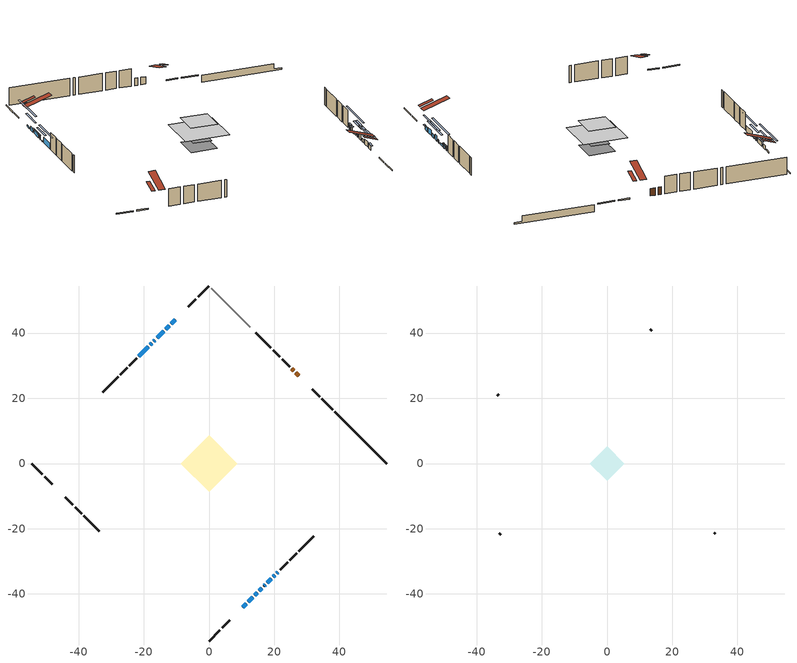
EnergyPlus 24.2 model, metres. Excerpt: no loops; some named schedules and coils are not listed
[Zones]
conditioned space
 floor outside (Floor1 construction): -3.66,0 0,3.66 3.66,0 0,-3.66 z1.31
 floor adiabatic (AdiabaticFloorConstruction): -8.6,0 0,8.6 8.6,0 0,-8.6 z3.75
 floor foundation (Slab1 construction): -5.14,0 0,5.14 5.14,0 0,-5.14 z-0.67
 wall outside (RimJoist1 construction): 0,-54.42 3.36,-51.06 / -54.42,0 -51.06,-3.36 / 0,54.42 -3.36,51.06 / 37.95,16.48 34.59,19.84 z1.31:1.61
 wall outside (RimJoist2 construction): 4.02,-50.4 6.35,-48.07 / -50.4,-4.02 -48.07,-6.35 / -4.02,50.4 -6.35,48.07 / 33.93,20.49 31.6,22.83 z1.31:1.61
 wall outside (AdiabaticWallConstruction 1): 27.57,26.85 26.63,27.79 / 25.97,28.45 25.36,29.06 z1.31:3.34
 wall outside (AdiabaticWallConstruction): 10.37,-44.05 11.44,-42.99 / 19.69,-34.73 20.1,-34.32 / -12.18,42.24 -13.21,41.22 / -13.86,40.56 -15.91,38.51 / -16.57,37.86 -16.96,37.46 z1.31:2.45; 12.09,-42.33 13.39,-41.04 z1.31:2.78; 14.04,-40.38 14.73,-39.7 z1.31:2.25; 15.38,-39.04 16.21,-38.21 z1.31:2.81; 16.86,-37.56 17.23,-37.2 z1.31:2.13; -10.37,44.05 -11.53,42.9 / 17.88,-36.54 19.03,-35.39 z1.31:1.79; -17.62,36.81 -17.98,36.44 z1.31:1.54; 20.76,-33.66 21.16,-33.27 z1.31:2.53; -18.63,35.79 -21.51,32.91 z1.31:2.86
 wall outside (Wall1 construction): 21.81,-32.61 24.12,-30.3 / -44.05,-10.37 -41.74,-12.69 / -22.17,32.26 -24.48,29.94 / 24.71,29.72 22.39,32.03 z1.31:6.19
 wall outside (Wall2 construction): 24.78,-29.64 26.88,-27.55 / -41.08,-13.34 -38.98,-15.44 / -25.13,29.29 -27.23,27.19 / 21.74,32.69 19.64,34.78 z1.31:6.19
 wall outside (Wall3 construction): 27.53,-26.89 32.15,-22.27 / -38.33,-16.1 -33.71,-20.72 / -27.89,26.53 -32.51,21.92 / 18.98,35.44 14.36,40.06 z1.31:6.19
 wall foundation (FoundationWall1 construction): 38.6,15.82,-0.67 38.6,15.82,1.31 52.84,1.58,1.31 52.84,1.58,-0.17 54.42,0,-0.17 54.42,0,-0.67
 wall adiabatic (Wall7 construction): 12.61,41.81 0.66,53.77 z1.31:6.19
 window (WindowConstruction): 10.37,-44.05 11.43,-42.99 z1.31:2.45
 window (WindowConstruction 6): 12.09,-42.33 13.38,-41.04 z1.31:2.78
 window (WindowConstruction 7): 14.04,-40.38 14.72,-39.7 z1.31:2.25
 window (WindowConstruction 8): 15.38,-39.04 16.21,-38.22 z1.31:2.81
 window (WindowConstruction 9): 16.86,-37.56 17.22,-37.2 z1.31:2.12
 window (WindowConstruction 12): -10.37,44.05 -11.53,42.9 z1.31:1.79
 window (WindowConstruction 13): 17.88,-36.54 19.03,-35.39 z1.31:1.79
 window (WindowConstruction 1): 19.69,-34.73 20.1,-34.32 z1.31:2.45
 window (WindowConstruction 2): -12.18,42.24 -13.21,41.22 z1.31:2.45
 window (WindowConstruction 3): -13.86,40.56 -15.91,38.51 z1.31:2.45
 window (WindowConstruction 4): -16.57,37.85 -16.96,37.46 z1.31:2.45
 window (WindowConstruction 10): -17.62,36.8 -17.98,36.44 z1.31:1.54
 window (WindowConstruction 11): 20.76,-33.66 21.15,-33.27 z1.31:2.53
 window (WindowConstruction 5): -18.63,35.79 -21.51,32.91 z1.31:2.86
 door (Door): 27.57,26.85 26.63,27.79 z1.31:3.34
 door (Door 1): 25.97,28.45 25.36,29.06 z1.31:3.34
 ceiling adiabatic (AdiabaticFloorConstruction): 0,-8.6 8.6,0 0,8.6 -8.6,0 z3.75
 roof outside (Roof1 construction): 7.71,-46.71,6.19 5.05,-44.05,7.44 4.34,-44.75,7.44 7.01,-47.41,6.19; -46.71,-7.71,6.19 -44.05,-5.05,7.44 -44.75,-4.34,7.44 -47.41,-7.01,6.19; -7.71,46.71,6.19 -5.05,44.05,7.44 -4.34,44.75,7.44 -7.01,47.41,6.19; 30.24,24.19,6.19 27.57,21.52,7.44 28.27,20.82,7.44 30.94,23.48,6.19
attic - vented
 floor to conditioned space (Floor2 construction Reversed): -5.26,0 0,5.26 5.26,0 0,-5.26 z6.19
 wall outside (Wall6 construction): 32.81,-21.61 33.25,-21.18 / -33.05,-21.37 -32.61,-21.81 / -33.16,21.26 -33.6,20.82 / 13.71,40.71 13.27,41.15 z1.31:6.19
 roof outside (Roof2 construction): 9.72,-44.7,6.19 4.59,-39.58,8.6 3.24,-40.93,8.6 8.37,-46.06,6.19; -44.7,-9.72,6.19 -39.58,-4.59,8.6 -40.93,-3.24,8.6 -46.06,-8.37,6.19; -9.72,44.7,6.19 -4.59,39.58,8.6 -3.24,40.93,8.6 -8.37,46.06,6.19; 28.23,26.19,6.19 23.1,21.07,8.6 24.45,19.72,8.6 29.58,24.84,6.19
shading: 11.58,-42.85 10.23,-44.19 10.52,-44.48 11.87,-43.14 z2.65; 15.18,-39.24 10.3,-44.13 10.59,-44.42 15.47,-39.53 z5.32; 16.52,-37.9 12.25,-42.18 12.54,-42.47 16.81,-38.19 z4.79; 18,-36.42 13.59,-40.84 13.88,-41.13 18.29,-36.71 z5.35; 19.02,-35.4 15.07,-39.35 15.36,-39.64 19.31,-35.69 z4.66; -15.07,39.35 -6.83,47.59 -7.12,47.88 -15.36,39.64 z6.8; 22.58,-31.85 14.34,-40.08 14.63,-40.38 22.87,-32.14 z6.8; 20.24,-34.18 19.55,-34.88 19.84,-35.17 20.54,-34.47 z2.65; -15,39.42 -10.39,44.03 -10.68,44.33 -15.29,39.71 z4.99; -16.05,38.37 -13.72,40.7 -14.01,40.99 -16.34,38.66 z2.65; -17.1,37.32 -16.42,38 -16.72,38.29 -17.39,37.61 z2.65; -19.77,34.65 -15.82,38.6 -16.11,38.89 -20.06,34.94 z4.08; 21.3,-33.13 20.62,-33.8 20.91,-34.1 21.59,-33.42 z2.73; -23.3,31.12 -16.84,37.58 -17.13,37.87 -23.6,31.41 z5.4
[Building]
Building 1: Terrain=Suburbs
[Site:Location]
Montreal Intl AP_QC: Latitude {deg}=45.47; Longitude {deg}=-73.74; Time Zone {hr}=-5; Elevation {m}=36; Keep Site Location Information=Yes
[Site:GroundTemperature:Shallow]
2.07863, -0.316383, -0.508184, 0.628371, 5.19101, 9.73239, 13.6695, 16.1636, 16.3755, 14.347, 10.5102, 6.10817
[Site:WaterMainsTemperature]
Calculation Method=Schedule; Temperature Schedule=mains temperature schedule
[Material] Roughness=Rough; Thermal Absorptance=0.9
Name | Thickness {m} | Conductivity {W/m-K} | Density {kg/m3} | Specific Heat {J/kg-K} | Solar Absorptance | Visible Absorptance
asphalt or fiberglass shingles | 0.00635 | 0.162714 | 1121.4 | 1465.45 | 0.4 | 0.4
ceiling loosefill ins | 0.169333 | 0.0480833 | 16.02 | 1046.75 | 0.7 | 0.7
ceiling stud and cavity | 0.1397 | 0.151986 | 65.682 | 1177.47 | 0.7 | 0.7
concrete 4.0 in. | 0.1016 | 1.803125 | 2242.8 | 837.4 | 0.7 | 0.7
concrete 8.0 in. | 0.2032 | 1.803125 | 2242.8 | 837.4 | 0.7 | 0.7
door material | 0.04445 | 0.188738 | 512.64 | 1214.23 | 0.7 | 0.7
door material 1 | 0.04445 | 0.20624 | 512.64 | 1214.23 | 0.7 | 0.7
exterior vertical ins | 0.0421978 | 0.029427 | 32.04 | 1214.23 | 0.7 | 0.7
floor covering | 0.0127 | 0.0433444 | 54.468 | 1339.84 | 0.6 | 0.6
floor rigid ins; wall rigid ins | 0.512978 | 0.029427 | 32.04 | 1214.23 | 0.7 | 0.7
floor stud and cavity | 0.1397 | 0.0911719 | 92.3553 | 1139.71 | 0.7 | 0.7
floor stud and cavity 1 | 0.1397 | 1.75129 | 37.0049 | 1207.88 | 0.7 | 0.7
furniture material conditioned space 1 | 0.1524 | 0.115458 | 640.8 | 1214.23 | 0.6 | 0.6
gypsum board | 0.0127 | 0.160291 | 801 | 837.4 | 0.6 | 0.6
gypsum board 1 | 0.0127 | 0.160291 | 801 | 837.4 | 0.7 | 0.7
osb sheathing 0.5 in. | 0.0127 | 0.115458 | 512.64 | 1214.23 | 0.7 | 0.7
osb sheathing 0.5 in. 1 | 0.0127 | 0.115458 | 512.64 | 1214.23 | 0.4 | 0.4
osb sheathing 0.75 in. | 0.01905 | 0.115458 | 512.64 | 1214.23 | 0.7 | 0.7
rim joist stud and cavity | 0.0508 | 0.177588 | 50.32683 | 1063.81 | 0.6 | 0.6
rim joist stud and cavity 1 | 0.0508 | 0.103237 | 50.32683 | 1063.81 | 0.6 | 0.6
roof rigid ins | 0.051816 | 0.029427 | 32.04 | 1214.23 | 0.7 | 0.7
roof stud and cavity | 0.2032 | 0.172038 | 78.34581 | 1123.46 | 0.7 | 0.7
wall stud and cavity | 0.1397 | 0.215597 | 139.0536 | 1170.24 | 0.7 | 0.7
wall stud and cavity 1 | 0.1397 | 0.19446 | 139.0536 | 1170.24 | 0.7 | 0.7
wall stud and cavity 2 | 0.1397 | 0.162248 | 139.0536 | 1170.24 | 0.7 | 0.7
wall stud and cavity 3 | 0.0889 | 6.1454 | 50.32683 | 1063.81 | 0.6 | 0.6
wall stud and cavity 4 | 0.1397 | 0.136428 | 139.0536 | 1170.24 | 0.7 | 0.7
wall stud and cavity 5 | 0.0889 | 0.380278 | 52.3479 | 1209.89 | 0.7 | 0.7
wall stud and cavity 6 | 0.0889 | 0.391764 | 83.0341 | 1211.67 | 0.7 | 0.7
wood siding | 0.0254 | 0.102417 | 544.68 | 1172.36 | 0.4 | 0.4
wood siding 1 | 0.00254 | 0.102417 | 544.68 | 1172.36 | 0.4 | 0.4
wood siding 2; wood siding 3; wood siding 4 | 0.0254 | 0.102417 | 544.68 | 1172.36 | 0.7 | 0.7
[WindowMaterial:SimpleGlazingSystem]
Name | U-Factor {W/m2-K} | Solar Heat Gain Coefficient
WindowMaterial | 3.54194 | 0.57
WindowMaterial 1 | 4.48619 | 0.54
WindowMaterial 10 | 4.48392 | 0.54
WindowMaterial 11 | 5.178336 | 0.51
WindowMaterial 12 | 5.104522 | 0.41
WindowMaterial 2 | 3.5726 | 0.57
WindowMaterial 3 | 4.54921 | 0.53
WindowMaterial 4 | 2.04465 | 0.59
WindowMaterial 5 | 3.21545 | 0.59
WindowMaterial 6 | 4.17674 | 0.55
WindowMaterial 7 | 3.526038 | 0.57
WindowMaterial 8 | 5.10225 | 0.51
WindowMaterial 9 | 2.714084 | 0.36
[Construction]
AdiabaticFloorConstruction: floor stud and cavity 1, floor rigid ins, osb sheathing 0.75 in., floor covering
AdiabaticWallConstruction: wood siding 3, wall rigid ins, wall stud and cavity 5, gypsum board
AdiabaticWallConstruction 1: wood siding 4, wall rigid ins, wall stud and cavity 5, gypsum board
Door: door material
Door 1: door material 1
Floor1 construction: floor stud and cavity, osb sheathing 0.75 in., floor covering
Floor2 construction Reversed: gypsum board, ceiling stud and cavity, ceiling loosefill ins
FoundationWall1 construction: concrete 8.0 in., gypsum board 1
furniture construction conditioned space 1: furniture material conditioned space 1
PartitionWallConstruction: gypsum board, wall stud and cavity 6, gypsum board
RimJoist1 construction: wood siding 2, rim joist stud and cavity
RimJoist2 construction: wood siding 2, rim joist stud and cavity 1
Roof1 construction: asphalt or fiberglass shingles, roof rigid ins, osb sheathing 0.75 in., roof stud and cavity, gypsum board
Roof2 construction: asphalt or fiberglass shingles
Slab1 construction: concrete 4.0 in.
Wall1 construction: wood siding, osb sheathing 0.5 in., wall stud and cavity, gypsum board
Wall2 construction: wood siding, osb sheathing 0.5 in., wall stud and cavity 1, gypsum board
Wall3 construction: wood siding, osb sheathing 0.5 in., wall stud and cavity 2, gypsum board
Wall6 construction: wood siding 1, wall stud and cavity 3
Wall7 construction: osb sheathing 0.5 in. 1, wall stud and cavity 4, gypsum board
WindowConstruction: WindowMaterial
WindowConstruction 1: WindowMaterial 1
WindowConstruction 10: WindowMaterial 9
WindowConstruction 11: WindowMaterial 10
WindowConstruction 12: WindowMaterial 11
WindowConstruction 13: WindowMaterial 12
WindowConstruction 2; WindowConstruction 3: WindowMaterial 2
WindowConstruction 4: WindowMaterial 3
WindowConstruction 5: WindowMaterial 4
WindowConstruction 6: WindowMaterial 5
WindowConstruction 7: WindowMaterial 6
WindowConstruction 8: WindowMaterial 7
WindowConstruction 9: WindowMaterial 8
[Zone] Multiplier=1; Part of Total Floor Area=Yes
Name | Volume {m3}
attic - vented | 21.7327
conditioned space | 472
[Space]
Name | Zone | Volume {m3}
attic - vented 1 | attic - vented | 21.7327
conditioned space 1 | conditioned space | 472
[ZoneInfiltration:EffectiveLeakageArea]
infil attic - vented 1: Zone or Space=attic - vented 1; Schedule=Always On Discrete; Effective Air Leakage Area {cm2}=2216; Stack Coefficient=0.000507166; Wind Coefficient=1.52158e-05
[ZoneMixing]
whole house fan mix: Zone or Space=attic - vented; Schedule=Always On Continuous; Design Flow Rate Calculation Method=Flow/Zone; Design Flow Rate {m3/s}=0; Source Zone or Space=conditioned space
[SurfaceProperty:ExposedFoundationPerimeter]
Slab1: Exposed Perimeter Calculation Method=TotalExposedPerimeter; Total Exposed Perimeter {m}=22.372
[InternalMass] Zone or ZoneList=conditioned space; Space or SpaceList=conditioned space 1
Name | Construction | Surface Area {m2}
furniture mass conditioned space 1 | furniture construction conditioned space 1 | 91.028
partition wall mass | PartitionWallConstruction | 227.57
[Lights]
interior lighting: Zone or ZoneList or Space or SpaceList=conditioned space 1; Schedule=interior lighting schedule; Design Level Calculation Method=LightingLevel; Lighting Level {W}=343.2; Return Air Fraction=0; Fraction Radiant=0.6; Fraction Visible=0.2; Fraction Replaceable=1
[People]
occupants: Zone or ZoneList or Space or SpaceList=conditioned space 1; Number of People Schedule=occupants schedule; Number of People Calculation Method=People; Number of People=3; Fraction Radiant=0.314171; Sensible Heat Fraction=0.56303; Activity Level Schedule=occupants activity schedule; Carbon Dioxide Generation Rate {m3/s-W}=0; Enable ASHRAE 55 Comfort Warnings=No; Mean Radiant Temperature Calculation Type=EnclosureAveraged
[ElectricEquipment] Zone or ZoneList or Space or SpaceList=conditioned space 1; Design Level Calculation Method=EquipmentLevel
Name | Schedule | Design Level {W} | Fraction Latent | Fraction Radiant | Fraction Lost
clothes dryer | clothes dryer schedule | 140.772 | 0.015 | 0.081 | 0.85
clothes washer | clothes washer schedule | 32.1985 | 0.03 | 0.162 | 0.7
cooking range | cooking range schedule | 208.969 | 0.08 | 0.432 | 0.2
dishwasher | dishwasher schedule | 66.8632 | 0.3 | 0.18 | 0.4
fridge | fridge schedule | 72.9452 | 0 | 0.6 | 0
mech vent bath fan 0 | mech vent bath fan 0 schedule | 50.2 | 0 | 0 | 1
mech vent bath fan 1 | mech vent bath fan 1 schedule | 50.2 | 0 | 0 | 1
mech vent house fan | mech vent house fan schedule | 0 | 0 | 0 | 1
mech vent house fan cfis | mech vent house fan cfis schedule | 0 | 0 | 0 | 0
mech vent range fan 0 | mech vent range fan 0 schedule | 57 | 0 | 0 | 1
misc plug loads | misc plug loads schedule | 494.7 | 0.045 | 0.513 | 0.1
whole house fan | Always On Discrete | 0 | 0 | 0 | 1
[OtherEquipment] Zone or ZoneList or Space or SpaceList=conditioned space 1; Design Level Calculation Method=EquipmentLevel
Name | Fuel Type | Schedule | Design Level {W} | Fraction Latent | Fraction Radiant | Fraction Lost
clothes dryer 1 | Electricity | clothes dryer schedule | 0 | 0.015 | 0.081 | 0.85
cooking range 1 | Electricity | cooking range schedule | 0 | 0.08 | 0.432 | 0.2
general water use latent | None | general water use schedule | 59.3978 | 1 | 0 | 0
general water use sensible | None | general water use schedule | -58.539 | 0 | 0.6 | 0
mech vent house fan latent load | None | Always On Discrete | 0 | 1 | 0 | 0
mech vent house fan sensible load | None | Always On Discrete | 0 | 0 | 0 | 0
water heater energy adjustment1 | Electricity | Always On Discrete | 0.01 | 0 | 0 | 1
[ZoneInfiltration:DesignFlowRate] Zone or ZoneList or Space or SpaceList=conditioned space 1; Schedule=Always On Discrete; Design Flow Rate Calculation Method=Flow/Zone; Design Flow Rate {m3/s}=0
infil flow; natural vent flow; whole house fan flow
[ZoneControl:Thermostat]
conditioned space Thermostat: Zone or ZoneList=conditioned space; Control Type Schedule=conditioned space Thermostat Schedule; Control 1=conditioned space temperature setpoint; Temperature Difference Between Cutout And Setpoint {deltaC}=0
[ThermostatSetpoint:DualSetpoint]
conditioned space temperature setpoint: Heating Setpoint Temperature Schedule=heating setpoint; Cooling Setpoint Temperature Schedule=cooling setpoint
[AirLoopHVAC:UnitarySystem]
unit heater unitary system: Control Type=Load; Controlling Zone or Thermostat Location=conditioned space; Dehumidification Control Type=None; Availability Schedule=Always On Discrete; Supply Fan=unit heater supply fan; Fan Placement=BlowThrough; Supply Air Fan Operating Mode Schedule=unit heater auto fan schedule; Heating Coil=unit heater htg coil; DX Heating Coil Sizing Ratio=1; Use DOAS DX Cooling Coil=No; Minimum Supply Air Temperature {C}=2; Latent Load Control=SensibleOnlyLoadControl; Cooling Supply Air Flow Rate Method=None; Heating Supply Air Flow Rate Method=SupplyAirFlowRate; Heating Supply Air Flow Rate {m3/s}=0.00141584; No Load Supply Air Flow Rate Method=SupplyAirFlowRate; No Load Supply Air Flow Rate {m3/s}=0; No Load Supply Air Flow Rate Control Set To Low Speed=Yes; Maximum Supply Air Temperature {C}=48.8889; Maximum Outdoor Dry-Bulb Temperature for Supplemental Heater Operation {C}=21; Ancillary On-Cycle Electric Power {W}=0; Ancillary Off-Cycle Electric Power {W}=0
[Zone equipment]
conditioned space: electric baseboard, unit heater unitary system
[Foundation:Kiva]
Foundation Kiva 1: Initial Indoor Air Temperature {C}=18; Wall Height Above Grade {m}=1.31; Wall Depth Below Slab {m}=0.2032; Custom Block Material Name 1=exterior vertical ins; Custom Block Depth 1 {m}=1.98001; Custom Block X Position 1 {m}=0.2159; Custom Block Z Position 1 {m}=0
[Foundation:Kiva:Settings]
Soil Conductivity {W/m-K}=0.849921; Soil Density {kg/m3}=1842.3; Soil Specific Heat {J/kg-K}=418.7; Ground Solar Absorptivity=0.9; Ground Thermal Absorptivity=0.9; Ground Surface Roughness {m}=0.03; Far-Field Width {m}=40; Deep-Ground Boundary Condition=ZeroFlux; Deep-Ground Depth {m}=40; Minimum Cell Dimension {m}=0.2; Maximum Cell Growth Coefficient=3; Simulation Timestep=Timestep
[Exterior:Lights]
exterior lighting: Schedule=exterior lighting schedule; Design Level {W}=75.6
[EnergyManagementSystem:Sensor] Output:Variable or Output:Meter Index Key=conditioned space
Name | Output:Variable or Output:Meter
conditioned_space_clg_unmet_s | Zone Cooling Setpoint Not Met Time
conditioned_space_htg_unmet_s | Zone Heating Setpoint Not Met Time
fridge_tin_s; tin_s; tin_s_1 | Zone Mean Air Temperature
tout_s | Zone Outdoor Air Drybulb Temperature
win_s | Zone Air Humidity Ratio
[Schedule:Constant]
Name | Hourly Value
Always On Continuous; mech vent house fan schedule; mech vent house fan cfis schedule; Always On Discrete | 1
occupants activity schedule | 117.228
fridge schedule; unit heater auto fan schedule | 0
[Schedule:Week:Daily]
interior lighting schedule Week Rule - Jan1-Jan27: interior lighting schedule day, interior lighting schedule day, interior lighting schedule day, interior lighting schedule day, interior lighting schedule day, interior lighting schedule day, interior lighting schedule day, interior lighting schedule default day, interior lighting schedule default day, interior lighting schedule default day, interior lighting schedule default day, interior lighting schedule default day
interior lighting schedule Week Rule - Jan28-Feb3: interior lighting schedule day, interior lighting schedule day, interior lighting schedule day, interior lighting schedule day, interior lighting schedule day 1, interior lighting schedule day 1, interior lighting schedule day 1, interior lighting schedule default day, interior lighting schedule default day, interior lighting schedule default day, interior lighting schedule default day, interior lighting schedule default day
interior lighting schedule Week Rule - Feb4-Feb24: interior lighting schedule day 1, interior lighting schedule day 1, interior lighting schedule day 1, interior lighting schedule day 1, interior lighting schedule day 1, interior lighting schedule day 1, interior lighting schedule day 1, interior lighting schedule default day, interior lighting schedule default day, interior lighting schedule default day, interior lighting schedule default day, interior lighting schedule default day
interior lighting schedule Week Rule - Feb25-Mar3: interior lighting schedule day 1, interior lighting schedule day 1, interior lighting schedule day 1, interior lighting schedule day 1, interior lighting schedule day 2, interior lighting schedule day 2, interior lighting schedule day 2, interior lighting schedule default day, interior lighting schedule default day, interior lighting schedule default day, interior lighting schedule default day, interior lighting schedule default day
interior lighting schedule Week Rule - Mar4-Mar31: interior lighting schedule day 2, interior lighting schedule day 2, interior lighting schedule day 2, interior lighting schedule day 2, interior lighting schedule day 2, interior lighting schedule day 2, interior lighting schedule day 2, interior lighting schedule default day, interior lighting schedule default day, interior lighting schedule default day, interior lighting schedule default day, interior lighting schedule default day
interior lighting schedule Week Rule - Apr1-Apr28: interior lighting schedule day 3, interior lighting schedule day 3, interior lighting schedule day 3, interior lighting schedule day 3, interior lighting schedule day 3, interior lighting schedule day 3, interior lighting schedule day 3, interior lighting schedule default day, interior lighting schedule default day, interior lighting schedule default day, interior lighting schedule default day, interior lighting schedule default day
interior lighting schedule Week Rule - Apr29-May5: interior lighting schedule day 3, interior lighting schedule day 3, interior lighting schedule day 4, interior lighting schedule day 4, interior lighting schedule day 4, interior lighting schedule day 4, interior lighting schedule day 4, interior lighting schedule default day, interior lighting schedule default day, interior lighting schedule default day, interior lighting schedule default day, interior lighting schedule default day
interior lighting schedule Week Rule - May6-May26: interior lighting schedule day 4, interior lighting schedule day 4, interior lighting schedule day 4, interior lighting schedule day 4, interior lighting schedule day 4, interior lighting schedule day 4, interior lighting schedule day 4, interior lighting schedule default day, interior lighting schedule default day, interior lighting schedule default day, interior lighting schedule default day, interior lighting schedule default day
interior lighting schedule Week Rule - May27-Jun2: interior lighting schedule day 4, interior lighting schedule day 4, interior lighting schedule day 4, interior lighting schedule day 4, interior lighting schedule day 4, interior lighting schedule day 5, interior lighting schedule day 5, interior lighting schedule default day, interior lighting schedule default day, interior lighting schedule default day, interior lighting schedule default day, interior lighting schedule default day
interior lighting schedule Week Rule - Jun3-Jun30: interior lighting schedule day 5, interior lighting schedule day 5, interior lighting schedule day 5, interior lighting schedule day 5, interior lighting schedule day 5, interior lighting schedule day 5, interior lighting schedule day 5, interior lighting schedule default day, interior lighting schedule default day, interior lighting schedule default day, interior lighting schedule default day, interior lighting schedule default day
interior lighting schedule Week Rule - Jul1-Jul28: interior lighting schedule day 6, interior lighting schedule day 6, interior lighting schedule day 6, interior lighting schedule day 6, interior lighting schedule day 6, interior lighting schedule day 6, interior lighting schedule day 6, interior lighting schedule default day, interior lighting schedule default day, interior lighting schedule default day, interior lighting schedule default day, interior lighting schedule default day
interior lighting schedule Week Rule - Jul29-Aug4: interior lighting schedule day 6, interior lighting schedule day 6, interior lighting schedule day 6, interior lighting schedule day 7, interior lighting schedule day 7, interior lighting schedule day 7, interior lighting schedule day 7, interior lighting schedule default day, interior lighting schedule default day, interior lighting schedule default day, interior lighting schedule default day, interior lighting schedule default day
interior lighting schedule Week Rule - Aug5-Aug25: interior lighting schedule day 7, interior lighting schedule day 7, interior lighting schedule day 7, interior lighting schedule day 7, interior lighting schedule day 7, interior lighting schedule day 7, interior lighting schedule day 7, interior lighting schedule default day, interior lighting schedule default day, interior lighting schedule default day, interior lighting schedule default day, interior lighting schedule default day
interior lighting schedule Week Rule - Aug26-Sep1: interior lighting schedule day 7, interior lighting schedule day 7, interior lighting schedule day 7, interior lighting schedule day 7, interior lighting schedule day 7, interior lighting schedule day 7, interior lighting schedule day 8, interior lighting schedule default day, interior lighting schedule default day, interior lighting schedule default day, interior lighting schedule default day, interior lighting schedule default day
interior lighting schedule Week Rule - Sep2-Sep29: interior lighting schedule day 8, interior lighting schedule day 8, interior lighting schedule day 8, interior lighting schedule day 8, interior lighting schedule day 8, interior lighting schedule day 8, interior lighting schedule day 8, interior lighting schedule default day, interior lighting schedule default day, interior lighting schedule default day, interior lighting schedule default day, interior lighting schedule default day
interior lighting schedule Week Rule - Sep30-Oct6: interior lighting schedule day 8, interior lighting schedule day 9, interior lighting schedule day 9, interior lighting schedule day 9, interior lighting schedule day 9, interior lighting schedule day 9, interior lighting schedule day 9, interior lighting schedule default day, interior lighting schedule default day, interior lighting schedule default day, interior lighting schedule default day, interior lighting schedule default day
interior lighting schedule Week Rule - Oct7-Oct27: interior lighting schedule day 9, interior lighting schedule day 9, interior lighting schedule day 9, interior lighting schedule day 9, interior lighting schedule day 9, interior lighting schedule day 9, interior lighting schedule day 9, interior lighting schedule default day, interior lighting schedule default day, interior lighting schedule default day, interior lighting schedule default day, interior lighting schedule default day
interior lighting schedule Week Rule - Oct28-Nov3: interior lighting schedule day 9, interior lighting schedule day 9, interior lighting schedule day 9, interior lighting schedule day 9, interior lighting schedule day 10, interior lighting schedule day 10, interior lighting schedule day 10, interior lighting schedule default day, interior lighting schedule default day, interior lighting schedule default day, interior lighting schedule default day, interior lighting schedule default day
interior lighting schedule Week Rule - Nov4-Nov24: interior lighting schedule day 10, interior lighting schedule day 10, interior lighting schedule day 10, interior lighting schedule day 10, interior lighting schedule day 10, interior lighting schedule day 10, interior lighting schedule day 10, interior lighting schedule default day, interior lighting schedule default day, interior lighting schedule default day, interior lighting schedule default day, interior lighting schedule default day
interior lighting schedule Week Rule - Nov25-Dec1: interior lighting schedule day 10, interior lighting schedule day 10, interior lighting schedule day 10, interior lighting schedule day 10, interior lighting schedule day 10, interior lighting schedule day 10, interior lighting schedule day 11, interior lighting schedule default day, interior lighting schedule default day, interior lighting schedule default day, interior lighting schedule default day, interior lighting schedule default day
interior lighting schedule Week Rule - Dec2-Dec31: interior lighting schedule day 11, interior lighting schedule day 11, interior lighting schedule day 11, interior lighting schedule day 11, interior lighting schedule day 11, interior lighting schedule day 11, interior lighting schedule day 11, interior lighting schedule default day, interior lighting schedule default day, interior lighting schedule default day, interior lighting schedule default day, interior lighting schedule default day
occupants schedule Week Rule - Jan1-Dec31: occupants schedule day, occupants schedule day, occupants schedule day, occupants schedule day, occupants schedule day, occupants schedule day, occupants schedule day, occupants schedule default day, occupants schedule default day, occupants schedule default day, occupants schedule default day, occupants schedule default day
clothes dryer schedule Week Rule - Jan1-Dec31: clothes dryer schedule day, clothes dryer schedule day, clothes dryer schedule day, clothes dryer schedule day, clothes dryer schedule day, clothes dryer schedule day, clothes dryer schedule day, clothes dryer schedule default day, clothes dryer schedule default day, clothes dryer schedule default day, clothes dryer schedule default day, clothes dryer schedule default day
clothes washer schedule Week Rule - Jan1-Dec31: clothes washer schedule day, clothes washer schedule day, clothes washer schedule day, clothes washer schedule day, clothes washer schedule day, clothes washer schedule day, clothes washer schedule day, clothes washer schedule default day, clothes washer schedule default day, clothes washer schedule default day, clothes washer schedule default day, clothes washer schedule default day
cooking range schedule Week Rule - Jan1-Dec31: cooking range schedule day, cooking range schedule day, cooking range schedule day, cooking range schedule day, cooking range schedule day, cooking range schedule day, cooking range schedule day, cooking range schedule default day, cooking range schedule default day, cooking range schedule default day, cooking range schedule default day, cooking range schedule default day
dishwasher schedule Week Rule - Jan1-Dec31: dishwasher schedule day, dishwasher schedule day, dishwasher schedule day, dishwasher schedule day, dishwasher schedule day, dishwasher schedule day, dishwasher schedule day, dishwasher schedule default day, dishwasher schedule default day, dishwasher schedule default day, dishwasher schedule default day, dishwasher schedule default day
mech vent bath fan 0 schedule Week Rule - Jan1-Dec31: mech vent bath fan 0 schedule day, mech vent bath fan 0 schedule day, mech vent bath fan 0 schedule day, mech vent bath fan 0 schedule day, mech vent bath fan 0 schedule day, mech vent bath fan 0 schedule day, mech vent bath fan 0 schedule day, mech vent bath fan 0 schedule default day, mech vent bath fan 0 schedule default day, mech vent bath fan 0 schedule default day, mech vent bath fan 0 schedule default day, mech vent bath fan 0 schedule default day
mech vent bath fan 1 schedule Week Rule - Jan1-Dec31: mech vent bath fan 1 schedule day, mech vent bath fan 1 schedule day, mech vent bath fan 1 schedule day, mech vent bath fan 1 schedule day, mech vent bath fan 1 schedule day, mech vent bath fan 1 schedule day, mech vent bath fan 1 schedule day, mech vent bath fan 1 schedule default day, mech vent bath fan 1 schedule default day, mech vent bath fan 1 schedule default day, mech vent bath fan 1 schedule default day, mech vent bath fan 1 schedule default day
mech vent range fan 0 schedule Week Rule - Jan1-Dec31: mech vent range fan 0 schedule day, mech vent range fan 0 schedule day, mech vent range fan 0 schedule day, mech vent range fan 0 schedule day, mech vent range fan 0 schedule day, mech vent range fan 0 schedule day, mech vent range fan 0 schedule day, mech vent range fan 0 schedule default day, mech vent range fan 0 schedule default day, mech vent range fan 0 schedule default day, mech vent range fan 0 schedule default day, mech vent range fan 0 schedule default day
misc plug loads schedule Week Rule - Jan1-Dec31: misc plug loads schedule day, misc plug loads schedule day, misc plug loads schedule day, misc plug loads schedule day, misc plug loads schedule day, misc plug loads schedule day, misc plug loads schedule day, misc plug loads schedule default day, misc plug loads schedule default day, misc plug loads schedule default day, misc plug loads schedule default day, misc plug loads schedule default day
general water use schedule Week Rule - Jan1-Dec31: general water use schedule day, general water use schedule day, general water use schedule day, general water use schedule day, general water use schedule day, general water use schedule day, general water use schedule day, general water use schedule default day, general water use schedule default day, general water use schedule default day, general water use schedule default day, general water use schedule default day
exterior lighting schedule Week Rule - Jan1-Jan27: exterior lighting schedule day, exterior lighting schedule day, exterior lighting schedule day, exterior lighting schedule day, exterior lighting schedule day, exterior lighting schedule day, exterior lighting schedule day, exterior lighting schedule default day, exterior lighting schedule default day, exterior lighting schedule default day, exterior lighting schedule default day, exterior lighting schedule default day
exterior lighting schedule Week Rule - Jan28-Feb3: exterior lighting schedule day, exterior lighting schedule day, exterior lighting schedule day, exterior lighting schedule day, exterior lighting schedule day 1, exterior lighting schedule day 1, exterior lighting schedule day 1, exterior lighting schedule default day, exterior lighting schedule default day, exterior lighting schedule default day, exterior lighting schedule default day, exterior lighting schedule default day
exterior lighting schedule Week Rule - Feb4-Feb24: exterior lighting schedule day 1, exterior lighting schedule day 1, exterior lighting schedule day 1, exterior lighting schedule day 1, exterior lighting schedule day 1, exterior lighting schedule day 1, exterior lighting schedule day 1, exterior lighting schedule default day, exterior lighting schedule default day, exterior lighting schedule default day, exterior lighting schedule default day, exterior lighting schedule default day
[Schedule:Year]
interior lighting schedule: interior lighting schedule Week Rule - Jan1-Jan27, 1, 1, 1, 27, interior lighting schedule Week Rule - Jan28-Feb3, 1, 28, 2, 3, interior lighting schedule Week Rule - Feb4-Feb24, 2, 4, 2, 24, interior lighting schedule Week Rule - Feb25-Mar3, 2, 25, 3, 3, interior lighting schedule Week Rule - Mar4-Mar31, 3, 4, 3, 31, interior lighting schedule Week Rule - Apr1-Apr28, 4, 1, 4, 28, interior lighting schedule Week Rule - Apr29-May5, 4, 29, 5, 5, interior lighting schedule Week Rule - May6-May26, 5, 6, 5, 26, interior lighting schedule Week Rule - May27-Jun2, 5, 27, 6, 2, interior lighting schedule Week Rule - Jun3-Jun30, 6, 3, 6, 30, interior lighting schedule Week Rule - Jul1-Jul28, 7, 1, 7, 28, interior lighting schedule Week Rule - Jul29-Aug4, 7, 29, 8, 4, interior lighting schedule Week Rule - Aug5-Aug25, 8, 5, 8, 25, interior lighting schedule Week Rule - Aug26-Sep1, 8, 26, 9, 1, interior lighting schedule Week Rule - Sep2-Sep29, 9, 2, 9, 29, interior lighting schedule Week Rule - Sep30-Oct6, 9, 30, 10, 6, interior lighting schedule Week Rule - Oct7-Oct27, 10, 7, 10, 27, interior lighting schedule Week Rule - Oct28-Nov3, 10, 28, 11, 3, interior lighting schedule Week Rule - Nov4-Nov24, 11, 4, 11, 24, interior lighting schedule Week Rule - Nov25-Dec1, 11, 25, 12, 1, interior lighting schedule Week Rule - Dec2-Dec31, 12, 2, 12, 31
occupants schedule: occupants schedule Week Rule - Jan1-Dec31, 1, 1, 12, 31
clothes dryer schedule: clothes dryer schedule Week Rule - Jan1-Dec31, 1, 1, 12, 31
clothes washer schedule: clothes washer schedule Week Rule - Jan1-Dec31, 1, 1, 12, 31
cooking range schedule: cooking range schedule Week Rule - Jan1-Dec31, 1, 1, 12, 31
dishwasher schedule: dishwasher schedule Week Rule - Jan1-Dec31, 1, 1, 12, 31
mech vent bath fan 0 schedule: mech vent bath fan 0 schedule Week Rule - Jan1-Dec31, 1, 1, 12, 31
mech vent bath fan 1 schedule: mech vent bath fan 1 schedule Week Rule - Jan1-Dec31, 1, 1, 12, 31
mech vent range fan 0 schedule: mech vent range fan 0 schedule Week Rule - Jan1-Dec31, 1, 1, 12, 31
misc plug loads schedule: misc plug loads schedule Week Rule - Jan1-Dec31, 1, 1, 12, 31
general water use schedule: general water use schedule Week Rule - Jan1-Dec31, 1, 1, 12, 31
exterior lighting schedule: exterior lighting schedule Week Rule - Jan1-Jan27, 1, 1, 1, 27, exterior lighting schedule Week Rule - Jan28-Feb3, 1, 28, 2, 3, exterior lighting schedule Week Rule - Feb4-Feb24, 2, 4, 2, 24, exterior lighting schedule Week Rule - Feb25-Mar3, 2, 25, 3, 3, exterior lighting schedule Week Rule - Mar4-Mar31, 3, 4, 3, 31, exterior lighting schedule Week Rule - Apr1-Apr28, 4, 1, 4, 28, exterior lighting schedule Week Rule - Apr29-May5, 4, 29, 5, 5, exterior lighting schedule Week Rule - May6-May26, 5, 6, 5, 26, exterior lighting schedule Week Rule - May27-Jun2, 5, 27, 6, 2, exterior lighting schedule Week Rule - Jun3-Jun30, 6, 3, 6, 30, exterior lighting schedule Week Rule - Jul1-Jul28, 7, 1, 7, 28, exterior lighting schedule Week Rule - Jul29-Aug4, 7, 29, 8, 4, exterior lighting schedule Week Rule - Aug5-Aug25, 8, 5, 8, 25, exterior lighting schedule Week Rule - Aug26-Sep1, 8, 26, 9, 1, exterior lighting schedule Week Rule - Sep2-Sep29, 9, 2, 9, 29, exterior lighting schedule Week Rule - Sep30-Oct6, 9, 30, 10, 6, exterior lighting schedule Week Rule - Oct7-Oct27, 10, 7, 10, 27, exterior lighting schedule Week Rule - Oct28-Nov3, 10, 28, 11, 3, exterior lighting schedule Week Rule - Nov4-Nov24, 11, 4, 11, 24, exterior lighting schedule Week Rule - Nov25-Dec1, 11, 25, 12, 1, exterior lighting schedule Week Rule - Dec2-Dec31, 12, 2, 12, 31
[Schedule:Compact]
conditioned space Thermostat Schedule: Through: 12/31, For: AllDays, Until: 24:00, 4
mains temperature schedule: Through: 01/01, For: AllDays, Until: 24:00, 6.56833, Through: 01/02, For: AllDays, Until: 24:00, 6.48722, Through: 01/03, For: AllDays, Until: 24:00, 6.40722, Through: 01/04, For: AllDays, Until: 24:00, 6.32889, Through: 01/05, For: AllDays, Until: 24:00, 6.25167, Through: 01/06, For: AllDays, Until: 24:00, 6.17611, Through: 01/07, For: AllDays, Until: 24:00, 6.10222, Through: 01/08, For: AllDays, Until: 24:00, 6.02944, Through: 01/09, For: AllDays, Until: 24:00, 5.95833, Through: 01/10, For: AllDays, Until: 24:00, 5.88889, Through: 01/11, For: AllDays, Until: 24:00, 5.82056, Through: 01/12, For: AllDays, Until: 24:00, 5.75444, Through: 01/13, For: AllDays, Until: 24:00, 5.68944, Through: 01/14, For: AllDays, Until: 24:00, 5.62611, Through: 01/15, For: AllDays, Until: 24:00, 5.56444, Through: 01/16, For: AllDays, Until: 24:00, 5.50444, Through: 01/17, For: AllDays, Until: 24:00, 5.44611, Through: 01/18, For: AllDays, Until: 24:00, 5.38944, Through: 01/19, For: AllDays, Until: 24:00, 5.33389, Through: 01/20, For: AllDays, Until: 24:00, 5.28111, Through: 01/21, For: AllDays, Until: 24:00, 5.22944, Through: 01/22, For: AllDays, Until: 24:00, 5.17944, Through: 01/23, For: AllDays, Until: 24:00, 5.13111, Through: 01/24, For: AllDays, Until: 24:00, 5.085, Through: 01/25, For: AllDays, Until: 24:00, 5.04056, Through: 01/26, For: AllDays, Until: 24:00, 4.99778, Through: 01/27, For: AllDays, Until: 24:00, 4.95667, Through: 01/28, For: AllDays, Until: 24:00, 4.91778, Through: 01/29, For: AllDays, Until: 24:00, 4.88056, Through: 01/30, For: AllDays, Until: 24:00, 4.845, Through: 01/31, For: AllDays, Until: 24:00, 4.81167, Through: 02/01, For: AllDays, Until: 24:00, 4.77944, Through: 02/02, For: AllDays, Until: 24:00, 4.75, Through: 02/03, For: AllDays, Until: 24:00, 4.72167, Through: 02/04, For: AllDays, Until: 24:00, 4.69611, Through: 02/05, For: AllDays, Until: 24:00, 4.67167, Through: 02/06, For: AllDays, Until: 24:00, 4.64944, Through: 02/07, For: AllDays, Until: 24:00, 4.62889, Through: 02/08, For: AllDays, Until: 24:00, 4.61056, Through: 02/09, For: AllDays, Until: 24:00, 4.59389, Through: 02/10, For: AllDays, Until: 24:00, 4.57944, Through: 02/11, For: AllDays, Until: 24:00, 4.56667, Through: 02/12, For: AllDays, Until: 24:00, 4.55611, Through: 02/13, For: AllDays, Until: 24:00, 4.54722, Through: 02/14, For: AllDays, Until: 24:00, 4.54056, Through: 02/15, For: AllDays, Until: 24:00, 4.53556, Through: 02/16, For: AllDays, Until: 24:00, 4.53278, Through: 02/17, For: AllDays, Until: 24:00, 4.53167, Through: 02/18, For: AllDays, Until: 24:00, 4.53278, Through: 02/19, For: AllDays, Until: 24:00, 4.53556, Through: 02/20, For: AllDays, Until: 24:00, 4.54056, Through: 02/21, For: AllDays, Until: 24:00, 4.54722, Through: 02/22, For: AllDays, Until: 24:00, 4.55611, Through: 02/23, For: AllDays, Until: 24:00, 4.56667, Through: 02/24, For: AllDays, Until: 24:00, 4.57944, Through: 02/25, For: AllDays, Until: 24:00, 4.59389, Through: 02/26, For: AllDays, Until: 24:00, 4.61056, Through: 02/27, For: AllDays, Until: 24:00, 4.62889, Through: 02/28, For: AllDays, Until: 24:00, 4.64889, Through: 03/01, For: AllDays, Until: 24:00, 4.67111, Through: 03/02, For: AllDays, Until: 24:00, 4.69556, Through: 03/03, For: AllDays, Until: 24:00, 4.72167, Through: 03/04, For: AllDays, Until: 24:00, 4.74944, Through: 03/05, For: AllDays, Until: 24:00, 4.77944, Through: 03/06, For: AllDays, Until: 24:00, 4.81111, Through: 03/07, For: AllDays, Until: 24:00, 4.84444, Through: 03/08, For: AllDays, Until: 24:00, 4.88, Through: 03/09, For: AllDays, Until: 24:00, 4.91722, Through: 03/10, For: AllDays, Until: 24:00, 4.95611, Through: 03/11, For: AllDays, Until: 24:00, 4.99722, Through: 03/12, For: AllDays, Until: 24:00, 5.04, Through: 03/13, For: AllDays, Until: 24:00, 5.08444, Through: 03/14, For: AllDays, Until: 24:00, 5.13056, Through: 03/15, For: AllDays, Until: 24:00, 5.17889, Through: 03/16, For: AllDays, Until: 24:00, 5.22833, Through: 03/17, For: AllDays, Until: 24:00, 5.28, Through: 03/18, For: AllDays, Until: 24:00, 5.33333, Through: 03/19, For: AllDays, Until: 24:00, 5.38833, Through: 03/20, For: AllDays, Until: 24:00, 5.445, Through: 03/21, For: AllDays, Until: 24:00, 5.50333, Through: 03/22, For: AllDays, Until: 24:00, 5.56333, Through: 03/23, For: AllDays, Until: 24:00, 5.625, Through: 03/24, For: AllDays, Until: 24:00, 5.68833, Through: 03/25, For: AllDays, Until: 24:00, 5.75333, Through: 03/26, For: AllDays, Until: 24:00, 5.81944, Through: 03/27, For: AllDays, Until: 24:00, 5.88778, Through: 03/28, For: AllDays, Until: 24:00, 5.95722, Through: 03/29, For: AllDays, Until: 24:00, 6.02833, Through: 03/30, For: AllDays, Until: 24:00, 6.10111, Through: 03/31, For: AllDays, Until: 24:00, 6.175, Through: 04/01, For: AllDays, Until: 24:00, 6.25056, Through: 04/02, For: AllDays, Until: 24:00, 6.32778, Through: 04/03, For: AllDays, Until: 24:00, 6.40611, Through: 04/04, For: AllDays, Until: 24:00, 6.48556, Through: 04/05, For: AllDays, Until: 24:00, 6.56722, Through: 04/06, For: AllDays, Until: 24:00, 6.64944, Through: 04/07, For: AllDays, Until: 24:00, 6.73333, Through: 04/08, For: AllDays, Until: 24:00, 6.81833, Through: 04/09, For: AllDays, Until: 24:00, 6.905, Through: 04/10, For: AllDays, Until: 24:00, 6.99278, Through: 04/11, For: AllDays, Until: 24:00, 7.08111, Through: 04/12, For: AllDays, Until: 24:00, 7.17167, Through: 04/13, For: AllDays, Until: 24:00, 7.26278, Through: 04/14, For: AllDays, Until: 24:00, 7.355, Through: 04/15, For: AllDays, Until: 24:00, 7.44833, Through: 04/16, For: AllDays, Until: 24:00, 7.54278, Through: 04/17, For: AllDays, Until: 24:00, 7.63889, Through: 04/18, For: AllDays, Until: 24:00, 7.735, Through: 04/19, For: AllDays, Until: 24:00, 7.83278, Through: 04/20, For: AllDays, Until: 24:00, 7.93167, Through: 04/21, For: AllDays, Until: 24:00, 8.03111, Through: 04/22, For: AllDays, Until: 24:00, 8.13167, Through: 04/23, For: AllDays, Until: 24:00, 8.23278, Through: 04/24, For: AllDays, Until: 24:00, 8.335, Through: 04/25, For: AllDays, Until: 24:00, 8.43778, Through: 04/26, For: AllDays, Until: 24:00, 8.54167, Through: 04/27, For: AllDays, Until: 24:00, 8.64611, Through: 04/28, For: AllDays, Until: 24:00, 8.75167, Through: 04/29, For: AllDays, Until: 24:00, 8.85778, Through: 04/30, For: AllDays, Until: 24:00, 8.96444, Through: 05/01, For: AllDays, Until: 24:00, 9.07167, Through: 05/02, For: AllDays, Until: 24:00, 9.17944, Through: 05/03, For: AllDays, Until: 24:00, 9.28778, Through: 05/04, For: AllDays, Until: 24:00, 9.39667, Through: 05/05, For: AllDays, Until: 24:00, 9.50667, Through: 05/06, For: AllDays, Until: 24:00, 9.61667, Through: 05/07, For: AllDays, Until: 24:00, 9.72667, Through: 05/08, For: AllDays, Until: 24:00, 9.83778, Through: 05/09, For: AllDays, Until: 24:00, 9.94889, Through: 05/10, For: AllDays, Until: 24:00, 10.0606, Through: 05/11, For: AllDays, Until: 24:00, 10.1722, Through: 05/12, For: AllDays, Until: 24:00, 10.2844, Through: 05/13, For: AllDays, Until: 24:00, 10.3967, Through: 05/14, For: AllDays, Until: 24:00, 10.5094, Through: 05/15, For: AllDays, Until: 24:00, 10.6222, Through: 05/16, For: AllDays, Until: 24:00, 10.735, Through: 05/17, For: AllDays, Until: 24:00, 10.8478, Through: 05/18, For: AllDays, Until: 24:00, 10.9611, Through: 05/19, For: AllDays, Until: 24:00, 11.0744, Through: 05/20, For: AllDays, Until: 24:00, 11.1872, Through: 05/21, For: AllDays, Until: 24:00, 11.3006, Through: 05/22, For: AllDays, Until: 24:00, 11.4133, Through: 05/23, For: AllDays, Until: 24:00, 11.5267, Through: 05/24, For: AllDays, Until: 24:00, 11.6394, Through: 05/25, For: AllDays, Until: 24:00, 11.7522, Through: 05/26, For: AllDays, Until: 24:00, 11.8644, Through: 05/27, For: AllDays, Until: 24:00, 11.9767, Through: 05/28, For: AllDays, Until: 24:00, 12.0889, Through: 05/29, For: AllDays, Until: 24:00, 12.2006, Through: 05/30, For: AllDays, Until: 24:00, 12.3122, Through: 05/31, For: AllDays, Until: 24:00, 12.4228, Through: 06/01, For: AllDays, Until: 24:00, 12.5339, Through: 06/02, For: AllDays, Until: 24:00, 12.6439, Through: 06/03, For: AllDays, Until: 24:00, 12.7539, Through: 06/04, For: AllDays, Until: 24:00, 12.8628, Through: 06/05, For: AllDays, Until: 24:00, 12.9717, Through: 06/06, For: AllDays, Until: 24:00, 13.08, Through: 06/07, For: AllDays, Until: 24:00, 13.1878, Through: 06/08, For: AllDays, Until: 24:00, 13.2944, Through: 06/09, For: AllDays, Until: 24:00, 13.4011, Through: 06/10, For: AllDays, Until: 24:00, 13.5067, Through: 06/11, For: AllDays, Until: 24:00, 13.6117, Through: 06/12, For: AllDays, Until: 24:00, 13.7156, Through: 06/13, For: AllDays, Until: 24:00, 13.8194, Through: 06/14, For: AllDays, Until: 24:00, 13.9222, Through: 06/15, For: AllDays, Until: 24:00, 14.0239, Through: 06/16, For: AllDays, Until: 24:00, 14.125, Through: 06/17, For: AllDays, Until: 24:00, 14.225, Through: 06/18, For: AllDays, Until: 24:00, 14.3239, Through: 06/19, For: AllDays, Until: 24:00, 14.4222, Through: 06/20, For: AllDays, Until: 24:00, 14.5194, Through: 06/21, For: AllDays, Until: 24:00, 14.6156, Through: 06/22, For: AllDays, Until: 24:00, 14.7106, Through: 06/23, For: AllDays, Until: 24:00, 14.805, Through: 06/24, For: AllDays, Until: 24:00, 14.8978, Through: 06/25, For: AllDays, Until: 24:00, 14.9894, Through: 06/26, For: AllDays, Until: 24:00, 15.0806, Through: 06/27, For: AllDays, Until: 24:00, 15.17, Through: 06/28, For: AllDays, Until: 24:00, 15.2583, Through: 06/29, For: AllDays, Until: 24:00, 15.3456, Through: 06/30, For: AllDays, Until: 24:00, 15.4311, Through: 07/01, For: AllDays, Until: 24:00, 15.5161, Through: 07/02, For: AllDays, Until: 24:00, 15.5989, Through: 07/03, For: AllDays, Until: 24:00, 15.6811, Through: 07/04, For: AllDays, Until: 24:00, 15.7617, Through: 07/05, For: AllDays, Until: 24:00, 15.8411, Through: 07/06, For: AllDays, Until: 24:00, 15.9189, Through: 07/07, For: AllDays, Until: 24:00, 15.995, Through: 07/08, For: AllDays, Until: 24:00, 16.07, Through: 07/09, For: AllDays, Until: 24:00, 16.1433, Through: 07/10, For: AllDays, Until: 24:00, 16.2156, Through: 07/11, For: AllDays, Until: 24:00, 16.2861, Through: 07/12, For: AllDays, Until: 24:00, 16.355, Through: 07/13, For: AllDays, Until: 24:00, 16.4222, Through: 07/14, For: AllDays, Until: 24:00, 16.4878, Through: 07/15, For: AllDays, Until: 24:00, 16.5522, Through: 07/16, For: AllDays, Until: 24:00, 16.615, Through: 07/17, For: AllDays, Until: 24:00, 16.6756, Through: 07/18, For: AllDays, Until: 24:00, 16.735, Through: 07/19, For: AllDays, Until: 24:00, 16.7928, Through: 07/20, For: AllDays, Until: 24:00, 16.8489, Through: 07/21, For: AllDays, Until: 24:00, 16.9028, Through: 07/22, For: AllDays, Until: 24:00, 16.9556, Through: 07/23, For: AllDays, Until: 24:00, 17.0061, Through: 07/24, For: AllDays, Until: 24:00, 17.0556, Through: 07/25, For: AllDays, Until: 24:00, 17.1028, Through: 07/26, For: AllDays, Until: 24:00, 17.1483, Through: 07/27, For: AllDays, Until: 24:00, 17.1917, Through: 07/28, For: AllDays, Until: 24:00, 17.2339, Through: 07/29, For: AllDays, Until: 24:00, 17.2739, Through: 07/30, For: AllDays, Until: 24:00, 17.3122, Through: 07/31, For: AllDays, Until: 24:00, 17.3489, Through: 08/01, For: AllDays, Until: 24:00, 17.3833, Through: 08/02, For: AllDays, Until: 24:00, 17.4161, Through: 08/03, For: AllDays, Until: 24:00, 17.4467, Through: 08/04, For: AllDays, Until: 24:00, 17.4761, Through: 08/05, For: AllDays, Until: 24:00, 17.5028, Through: 08/06, For: AllDays, Until: 24:00, 17.5283, Through: 08/07, For: AllDays, Until: 24:00, 17.5517, Through: 08/08, For: AllDays, Until: 24:00, 17.5728, Through: 08/09, For: AllDays, Until: 24:00, 17.5922, Through: 08/10, For: AllDays, Until: 24:00, 17.61, Through: 08/11, For: AllDays, Until: 24:00, 17.6256, Through: 08/12, For: AllDays, Until: 24:00, 17.6394, Through: 08/13, For: AllDays, Until: 24:00, 17.6511, Through: 08/14, For: AllDays, Until: 24:00, 17.6611, Through: 08/15, For: AllDays, Until: 24:00, 17.6689, Through: 08/16, For: AllDays, Until: 24:00, 17.675, Through: 08/17, For: AllDays, Until: 24:00, 17.6789, Through: 08/18, For: AllDays, Until: 24:00, 17.6811, Through: 08/19, For: AllDays, Until: 24:00, 17.6811, Through: 08/20, For: AllDays, Until: 24:00, 17.6794, Through: 08/21, For: AllDays, Until: 24:00, 17.6756, Through: 08/22, For: AllDays, Until: 24:00, 17.67, Through: 08/23, For: AllDays, Until: 24:00, 17.6622, Through: 08/24, For: AllDays, Until: 24:00, 17.6528, Through: 08/25, For: AllDays, Until: 24:00, 17.6411, Through: 08/26, For: AllDays, Until: 24:00, 17.6278, Through: 08/27, For: AllDays, Until: 24:00, 17.6122, Through: 08/28, For: AllDays, Until: 24:00, 17.595, Through: 08/29, For: AllDays, Until: 24:00, 17.5756, Through: 08/30, For: AllDays, Until: 24:00, 17.5544, Through: 08/31, For: AllDays, Until: 24:00, 17.5311, Through: 09/01, For: AllDays, Until: 24:00, 17.5061, Through: 09/02, For: AllDays, Until: 24:00, 17.4794, Through: 09/03, For: AllDays, Until: 24:00, 17.4506, Through: 09/04, For: AllDays, Until: 24:00, 17.42, Through: 09/05, For: AllDays, Until: 24:00, 17.3878, Through: 09/06, For: AllDays, Until: 24:00, 17.3533, Through: 09/07, For: AllDays, Until: 24:00, 17.3172, Through: 09/08, For: AllDays, Until: 24:00, 17.2789, Through: 09/09, For: AllDays, Until: 24:00, 17.2389, Through: 09/10, For: AllDays, Until: 24:00, 17.1972, Through: 09/11, For: AllDays, Until: 24:00, 17.1539, Through: 09/12, For: AllDays, Until: 24:00, 17.1083, Through: 09/13, For: AllDays, Until: 24:00, 17.0617, Through: 09/14, For: AllDays, Until: 24:00, 17.0128, Through: 09/15, For: AllDays, Until: 24:00, 16.9622, Through: 09/16, For: AllDays, Until: 24:00, 16.9094, Through: 09/17, For: AllDays, Until: 24:00, 16.8556, Through: 09/18, For: AllDays, Until: 24:00, 16.8, Through: 09/19, For: AllDays, Until: 24:00, 16.7422, Through: 09/20, For: AllDays, Until: 24:00, 16.6833, Through: 09/21, For: AllDays, Until: 24:00, 16.6228, Through: 09/22, For: AllDays, Until: 24:00, 16.56, Through: 09/23, For: AllDays, Until: 24:00, 16.4961, Through: 09/24, For: AllDays, Until: 24:00, 16.4306, Through: 09/25, For: AllDays, Until: 24:00, 16.3633, Through: 09/26, For: AllDays, Until: 24:00, 16.295, Through: 09/27, For: AllDays, Until: 24:00, 16.2244, Through: 09/28, For: AllDays, Until: 24:00, 16.1528, Through: 09/29, For: AllDays, Until: 24:00, 16.0794, Through: 09/30, For: AllDays, Until: 24:00, 16.0044, Through: 10/01, For: AllDays, Until: 24:00, 15.9283, Through: 10/02, For: AllDays, Until: 24:00, 15.8511, Through: 10/03, For: AllDays, Until: 24:00, 15.7717, Through: 10/04, For: AllDays, Until: 24:00, 15.6917, Through: 10/05, For: AllDays, Until: 24:00, 15.6094, Through: 10/06, For: AllDays, Until: 24:00, 15.5267, Through: 10/07, For: AllDays, Until: 24:00, 15.4422, Through: 10/08, For: AllDays, Until: 24:00, 15.3567, Through: 10/09, For: AllDays, Until: 24:00, 15.2694, Through: 10/10, For: AllDays, Until: 24:00, 15.1811, Through: 10/11, For: AllDays, Until: 24:00, 15.0917, Through: 10/12, For: AllDays, Until: 24:00, 15.0011, Through: 10/13, For: AllDays, Until: 24:00, 14.9094, Through: 10/14, For: AllDays, Until: 24:00, 14.8167, Through: 10/15, For: AllDays, Until: 24:00, 14.7228, Through: 10/16, For: AllDays, Until: 24:00, 14.6278, Through: 10/17, For: AllDays, Until: 24:00, 14.5317, Through: 10/18, For: AllDays, Until: 24:00, 14.4344, Through: 10/19, For: AllDays, Until: 24:00, 14.3367, Through: 10/20, For: AllDays, Until: 24:00, 14.2378, Through: 10/21, For: AllDays, Until: 24:00, 14.1378, Through: 10/22, For: AllDays, Until: 24:00, 14.0367, Through: 10/23, For: AllDays, Until: 24:00, 13.935, Through: 10/24, For: AllDays, Until: 24:00, 13.8322, Through: 10/25, For: AllDays, Until: 24:00, 13.7289, Through: 10/26, For: AllDays, Until: 24:00, 13.625, Through: 10/27, For: AllDays, Until: 24:00, 13.52, Through: 10/28, For: AllDays, Until: 24:00, 13.4144, Through: 10/29, For: AllDays, Until: 24:00, 13.3083, Through: 10/30, For: AllDays, Until: 24:00, 13.2011, Through: 10/31, For: AllDays, Until: 24:00, 13.0939, Through: 11/01, For: AllDays, Until: 24:00, 12.9856, Through: 11/02, For: AllDays, Until: 24:00, 12.8767, Through: 11/03, For: AllDays, Until: 24:00, 12.7678, Through: 11/04, For: AllDays, Until: 24:00, 12.6578, Through: 11/05, For: AllDays, Until: 24:00, 12.5478, Through: 11/06, For: AllDays, Until: 24:00, 12.4372, Through: 11/07, For: AllDays, Until: 24:00, 12.3261, Through: 11/08, For: AllDays, Until: 24:00, 12.215, Through: 11/09, For: AllDays, Until: 24:00, 12.1033, Through: 11/10, For: AllDays, Until: 24:00, 11.9911, Through: 11/11, For: AllDays, Until: 24:00, 11.8789, Through: 11/12, For: AllDays, Until: 24:00, 11.7667, Through: 11/13, For: AllDays, Until: 24:00, 11.6539, Through: 11/14, For: AllDays, Until: 24:00, 11.5411, Through: 11/15, For: AllDays, Until: 24:00, 11.4278, Through: 11/16, For: AllDays, Until: 24:00, 11.315, Through: 11/17, For: AllDays, Until: 24:00, 11.2017, Through: 11/18, For: AllDays, Until: 24:00, 11.0889, Through: 11/19, For: AllDays, Until: 24:00, 10.9756, Through: 11/20, For: AllDays, Until: 24:00, 10.8622, Through: 11/21, For: AllDays, Until: 24:00, 10.7494, Through: 11/22, For: AllDays, Until: 24:00, 10.6367, Through: 11/23, For: AllDays, Until: 24:00, 10.5239, Through: 11/24, For: AllDays, Until: 24:00, 10.4111, Through: 11/25, For: AllDays, Until: 24:00, 10.2989, Through: 11/26, For: AllDays, Until: 24:00, 10.1867, Through: 11/27, For: AllDays, Until: 24:00, 10.0744, Through: 11/28, For: AllDays, Until: 24:00, 9.96333, Through: 11/29, For: AllDays, Until: 24:00, 9.85167, Through: 11/30, For: AllDays, Until: 24:00, 9.74111, Through: 12/01, For: AllDays, Until: 24:00, 9.63056, Through: 12/02, For: AllDays, Until: 24:00, 9.52056, Through: 12/03, For: AllDays, Until: 24:00, 9.41111, Through: 12/04, For: AllDays, Until: 24:00, 9.30167, Through: 12/05, For: AllDays, Until: 24:00, 9.19333, Through: 12/06, For: AllDays, Until: 24:00, 9.08556, Through: 12/07, For: AllDays, Until: 24:00, 8.97778, Through: 12/08, For: AllDays, Until: 24:00, 8.87111, Through: 12/09, For: AllDays, Until: 24:00, 8.765, Through: 12/10, For: AllDays, Until: 24:00, 8.66, Through: 12/11, For: AllDays, Until: 24:00, 8.555, Through: 12/12, For: AllDays, Until: 24:00, 8.45111, Through: 12/13, For: AllDays, Until: 24:00, 8.34833, Through: 12/14, For: AllDays, Until: 24:00, 8.24611, Through: 12/15, For: AllDays, Until: 24:00, 8.14444, Through: 12/16, For: AllDays, Until: 24:00, 8.04389, Through: 12/17, For: AllDays, Until: 24:00, 7.94444, Through: 12/18, For: AllDays, Until: 24:00, 7.84556, Through: 12/19, For: AllDays, Until: 24:00, 7.74778, Through: 12/20, For: AllDays, Until: 24:00, 7.65111, Through: 12/21, For: AllDays, Until: 24:00, 7.555, Through: 12/22, For: AllDays, Until: 24:00, 7.46056, Through: 12/23, For: AllDays, Until: 24:00, 7.36667, Through: 12/24, For: AllDays, Until: 24:00, 7.27444, Through: 12/25, For: AllDays, Until: 24:00, 7.18278, Through: 12/26, For: AllDays, Until: 24:00, 7.09278, Through: 12/27, For: AllDays, Until: 24:00, 7.00389, Through: 12/28, For: AllDays, Until: 24:00, 6.91611, Through: 12/29, For: AllDays, Until: 24:00, 6.82944, Through: 12/30, For: AllDays, Until: 24:00, 6.74389, Through: 12/31, For: AllDays, Until: 24:00, 6.66
